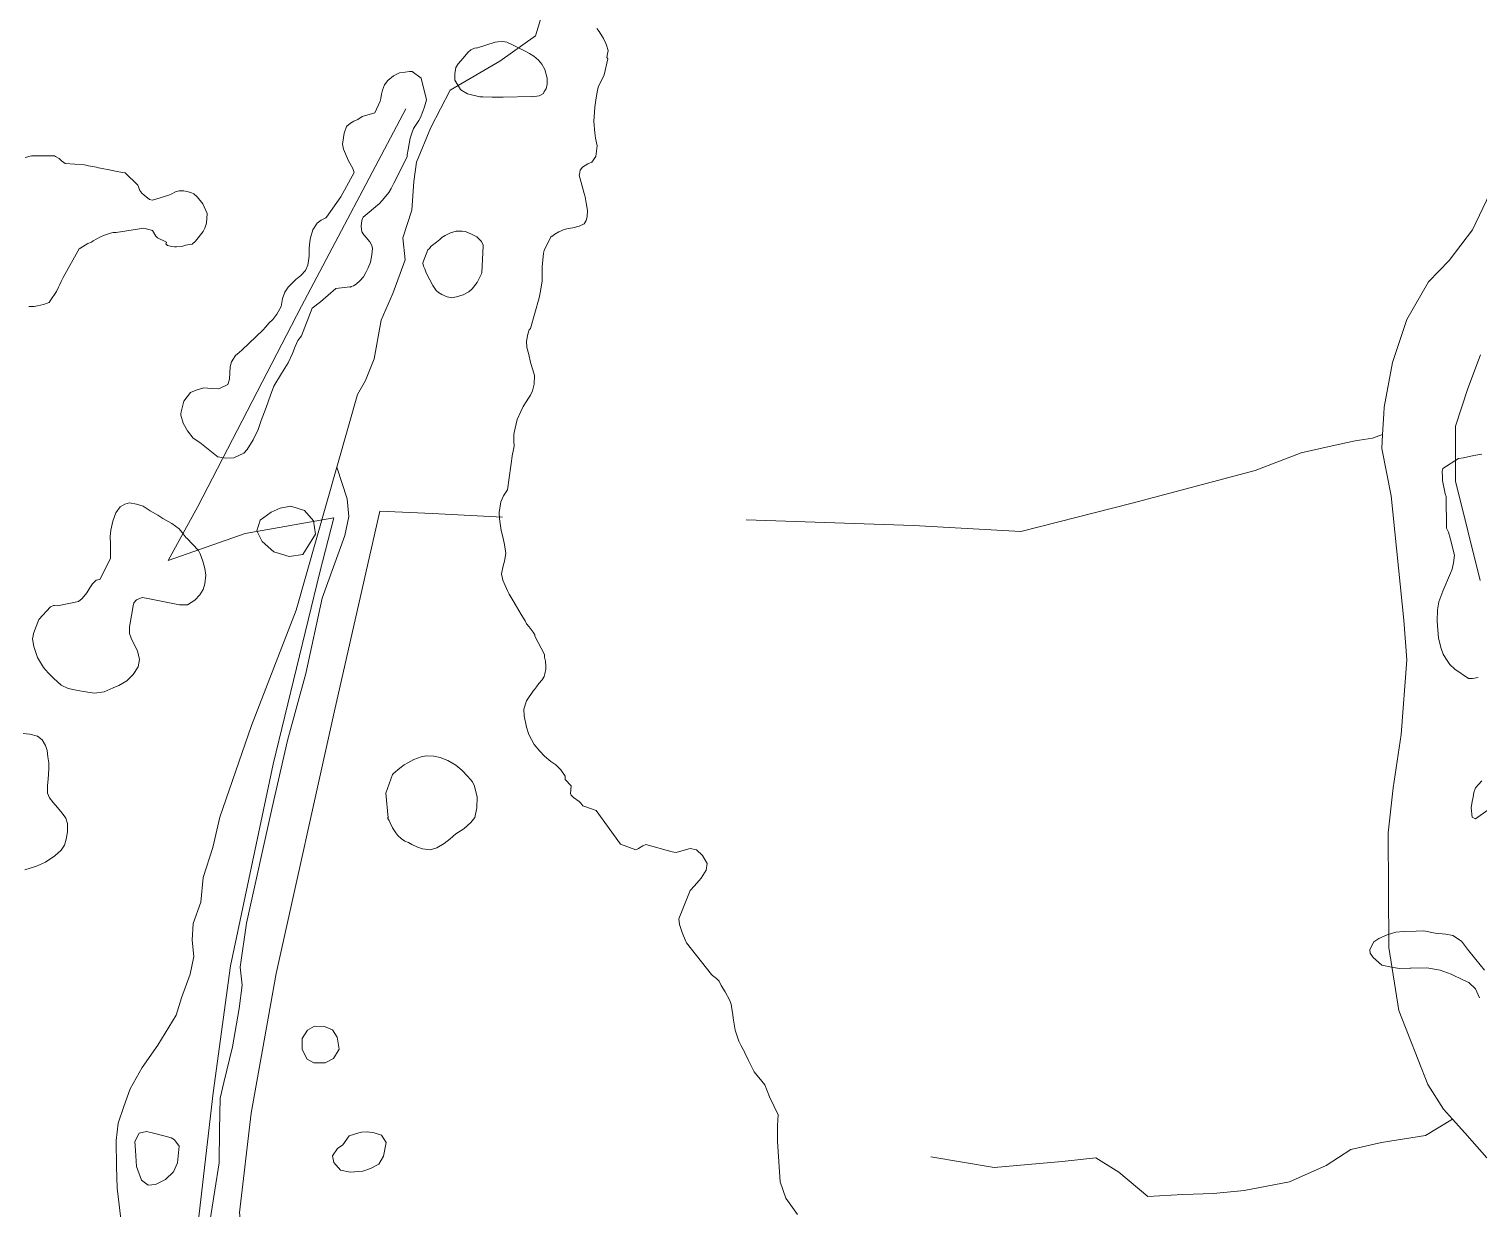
# Model space of a CAD drawing. Header units: metres. Extents: x 4652992 to 4879070, y 2074171 to 2309877.
# Drawn here: x 4653856.6 to 4653983.8, y 2308174.6 to 2308278.1 of the extents above; entities that cross this region are included whole.
import ezdxf

# ---------------------------------------------------------------- set-up
doc = ezdxf.new("R2010")
doc.units = ezdxf.units.M
doc.header["$MEASUREMENT"] = 0
doc.linetypes.add('DGN Style 3', pattern=[92.779933, 66.271381, -26.508552])
for name, color, linetype, lineweight in [('Level 1', 2, 'Continuous', 0), ('Level 2', 6, 'Continuous', 0), ('Level 20', 30, 'DGN Style 3', 0), ('Level 37', 3, 'Continuous', 0), ('Level 40', 1, 'Continuous', 0)]:
    doc.layers.add(name, color=color, linetype=linetype, lineweight=lineweight)

msp = doc.modelspace()

# ---------------------------------------------------------------- linework, layer by layer
at = {"layer": 'Level 1'}
for points in [[(4653919.543703, 2308234.997072, 1323), (4653934.245486, 2308234.496706, 1308), (4653943.644664, 2308233.954188, 1298), (4653953.430858, 2308236.434596, 1292), (4653964.227604, 2308239.312467, 1288), (4653968.261174, 2308240.859354, 1285), (4653970.989324, 2308241.467561, 1283), (4653973.003797, 2308241.918195, 1282), (4653974.512241, 2308242.152288, 1279.6791), (4653975.401127, 2308242.463805, 1279.772913)], [(4653935.762087, 2308179.07831, 1312), (4653941.310122, 2308178.147097, 1305), (4653947.282968, 2308178.677284, 1298), (4653950.246307, 2308178.994784, 1297.0958), (4653952.257145, 2308177.724782, 1296.3976), (4653954.79715, 2308175.608111, 1295), (4653957.866323, 2308175.766861, 1293.5686), (4653960.565078, 2308175.872695, 1293), (4653963.263833, 2308176.137279, 1292), (4653967.232591, 2308176.878114, 1291), (4653970.460515, 2308178.306866, 1290), (4653972.624087, 2308179.708498, 1289), (4653975.311041, 2308180.336843, 1288), (4653979.172732, 2308180.940423, 1286), (4653981.533611, 2308182.389262, 1285.036535)]]:
    msp.add_polyline3d(points, dxfattribs=at)
at = {"layer": 'Level 2'}
for points in [[(4653984.5397, 2308178.9959, 1285.3238), (4653982.6143, 2308181.1807, 1285.1238), (4653981.533611, 2308182.389262, 1285.036535), (4653980.7567, 2308183.2581, 1284.9738), (4653979.3811, 2308185.4395, 1284.8613), (4653976.8319, 2308191.9291, 1284.7238), (4653975.9619, 2308197.4531, 1284.4488), (4653975.8947, 2308207.5065, 1283.6488), (4653976.3275, 2308211.4779, 1283.1988), (4653977.0399, 2308216.1503, 1282.5988), (4653977.5337, 2308222.7089, 1281.5863), (4653977.2701, 2308226.1663, 1281.2238), (4653976.1475, 2308237.1037, 1280.0988), (4653975.3327, 2308241.2379, 1279.8363), (4653975.401127, 2308242.463805, 1279.772909), (4653975.5025, 2308244.2799, 1279.679), (4653975.5351, 2308244.8641, 1279.6488), (4653976.2651, 2308248.7981, 1279.4113), (4653977.5415, 2308252.5765, 1278.8613), (4653979.4441, 2308255.8749, 1278.5613), (4653981.2429, 2308257.7587, 1278.2988), (4653983.2831, 2308260.4443, 1278.1113), (4653985.4179, 2308264.9139, 1277.8113)], [(4653984.0041, 2308249.4801, 1279.4574), (4653982.8993, 2308246.5231, 1279.7303), (4653981.7991, 2308243.2011, 1279.9029), (4653981.8097, 2308238.3895, 1280.1336), (4653983.9797, 2308229.6649, 1281.2461)]]:
    msp.add_polyline3d(points, dxfattribs=at)
at = {"layer": 'Level 20', "linetype": 'Continuous'}
for points in [[(4653872.452415, 2308173.17039, 1355.3697), (4653872.900784, 2308176.157705, 1355.3697), (4653873.282907, 2308178.54939, 1355.3697), (4653873.328741, 2308181.435377, 1355.0897), (4653873.372291, 2308184.224355, 1354.6697), (4653873.714938, 2308185.598259, 1354.4597), (4653874.461892, 2308188.727788, 1354.1097), (4653875.060907, 2308192.098544, 1353.2697), (4653875.32432, 2308194.138283, 1352.9897), (4653875.149785, 2308195.726518, 1352.137092), (4653875.685329, 2308199.585727, 1351.337091), (4653877.945978, 2308209.740388, 1348.737092), (4653879.285646, 2308215.613236, 1347.337091), (4653880.890521, 2308221.497457, 1345.937092), (4653882.33382, 2308228.12244, 1344.337091), (4653884.310578, 2308233.625001, 1343.137092), (4653884.666754, 2308235.279636, 1342.737092), (4653884.517191, 2308236.828371, 1342.337091), (4653883.620455, 2308239.60983, 1341.737092), (4653884.632104, 2308243.202838, 1341.137092), (4653885.429901, 2308245.979959, 1340.537091), (4653886.124757, 2308247.218389, 1340.537091), (4653886.898273, 2308249.118212, 1340.337091), (4653887.512104, 2308252.52075, 1339.537091), (4653888.520411, 2308254.845524, 1339.337091), (4653889.603633, 2308257.812319, 1338.737092), (4653889.415062, 2308259.74825, 1337.937092), (4653890.191724, 2308262.174305, 1337.937092), (4653890.375169, 2308264.666528, 1337.337091), (4653890.610803, 2308266.391211, 1336.737092), (4653891.857689, 2308269.409948, 1336.337091), (4653893.559679, 2308272.70226, 1335.937092), (4653897.936768, 2308275.249797, 1335.337091), (4653901.04839, 2308277.463797, 1334.737092), (4653901.721608, 2308279.662145, 1334.137092)], [(4653883.620455, 2308239.60983, 1341.7371), (4653880.053138, 2308227.053583, 1344.5866), (4653876.118944, 2308216.938792, 1346.5866), (4653873.348561, 2308208.894204, 1348.7866), (4653872.730376, 2308206.219627, 1349.1866), (4653871.878759, 2308203.58076, 1349.7866), (4653871.685269, 2308201.429086, 1350.7866), (4653871.007729, 2308199.549054, 1351.3866), (4653870.914478, 2308198.0848, 1352.149717), (4653871.073964, 2308196.64976, 1352.429717), (4653870.750068, 2308195.113259, 1352.779717), (4653869.993833, 2308193.035811, 1353.199717), (4653869.513851, 2308191.521957, 1353.199717), (4653867.908184, 2308188.886901, 1353.199717), (4653866.545976, 2308186.913319, 1353.549717), (4653865.488918, 2308185.034172, 1353.969717), (4653864.930772, 2308183.487342, 1354.319717), (4653864.41405, 2308182.034694, 1354.809717), (4653864.238491, 2308180.500323, 1355.089717), (4653864.268769, 2308178.244661, 1355.299717), (4653864.329721, 2308176.318311, 1355.439717), (4653864.741544, 2308172.905829, 1355.649717)]]:
    msp.add_polyline3d(points, dxfattribs=at)
at = {"layer": 'Level 37'}
for points in [[(4653872.389515, 2308152.648021, 1358.9994), (4653871.793244, 2308158.263576, 1358.6494), (4653871.195089, 2308171.025978, 1357.6694), (4653872.76957, 2308184.703218, 1355.5694), (4653874.301049, 2308195.845704, 1353.137092), (4653878.035989, 2308213.545269, 1348.537091), (4653882.119909, 2308230.383135, 1344.537091), (4653883.354801, 2308235.173719, 1343.337091), (4653875.568139, 2308233.793298, 1341.937092), (4653868.827048, 2308231.420019, 1338.937092), (4653871.417309, 2308236.165759, 1338.937092), (4653880.512022, 2308253.750315, 1338.137092), (4653889.683669, 2308271.054004, 1336.537091)], [(4653881.415708, 2308117.871491, 1360.4097), (4653879.840379, 2308130.314016, 1359.5697), (4653878.506274, 2308142.979809, 1358.8697), (4653877.236825, 2308154.190959, 1358.6597), (4653876.148765, 2308164.289186, 1357.8197), (4653875.072713, 2308174.199015, 1355.9297), (4653876.087353, 2308182.920125, 1355.6497), (4653878.297916, 2308195.156488, 1352.937092), (4653883.402914, 2308218.226462, 1347.737092), (4653887.405376, 2308235.742601, 1343.537091), (4653892.006002, 2308235.534537, 1342.737092), (4653898.17036, 2308235.206411, 1340.137092)]]:
    msp.add_polyline3d(points, dxfattribs=at)
at = {"layer": 'Level 40', "color": 3, "flags": 128}
for points, elevation in [([(4653880.648612, 2308231.929521), (4653879.428673, 2308231.758947), (4653878.102554, 2308232.175552), (4653877.079908, 2308233.085899), (4653876.60674, 2308234.026649), (4653876.897419, 2308234.962034), (4653877.845739, 2308235.669534), (4653878.653948, 2308236.019677), (4653879.59047, 2308236.190776), (4653880.776386, 2308235.819106), (4653881.582396, 2308234.904005), (4653881.73315, 2308233.720599), (4653880.648612, 2308231.929521)], 1346.537091), ([(4653895.737907, 2308208.849742), (4653895.387214, 2308208.423156), (4653894.766365, 2308207.861695), (4653894.064762, 2308207.425786), (4653893.561678, 2308206.994879), (4653893.049029, 2308206.571216), (4653892.402932, 2308206.184584), (4653891.824207, 2308206.035657), (4653891.138111, 2308206.11207), (4653890.641573, 2308206.292731), (4653890.196181, 2308206.504402), (4653889.916469, 2308206.663024), (4653889.578737, 2308206.793468), (4653889.28839, 2308206.987973), (4653888.971879, 2308207.269226), (4653888.790945, 2308207.525471), (4653888.520107, 2308207.9497), (4653888.309455, 2308208.380282), (4653888.213729, 2308208.594849), (4653888.10596, 2308208.776792), (4653888.076149, 2308208.845181), (4653888.138237, 2308208.832919), (4653887.915341, 2308210.994991), (4653888.493848, 2308212.637895), (4653888.554695, 2308212.678827), (4653888.591128, 2308212.711094), (4653889.140066, 2308213.179906), (4653889.525422, 2308213.482264), (4653889.837173, 2308213.664154), (4653890.367811, 2308213.963146), (4653891.030748, 2308214.182873), (4653891.457709, 2308214.280598), (4653892.136201, 2308214.243701), (4653892.696589, 2308214.133052), (4653893.368879, 2308213.859136), (4653894.071583, 2308213.450074), (4653894.586317, 2308213.026982), (4653895.127902, 2308212.469521), (4653895.520841, 2308211.998002), (4653895.707251, 2308211.599824), (4653895.946707, 2308210.654475), (4653895.914949, 2308209.696091), (4653895.737907, 2308208.849742)], 1350.337092), ([(4653865.944665, 2308179.622079), (4653865.887639, 2308180.425934), (4653866.27251, 2308181.162259), (4653866.92814, 2308181.291349), (4653867.399909, 2308181.174867), (4653868.422031, 2308180.922499), (4653869.090309, 2308180.757497), (4653869.376545, 2308180.562133), (4653869.784015, 2308180.004338), (4653869.641699, 2308178.543214), (4653869.286797, 2308177.757996), (4653868.587509, 2308177.099319), (4653867.689975, 2308176.655791), (4653867.053207, 2308176.605103), (4653866.490071, 2308177.035032), (4653866.027155, 2308178.230006), (4653865.944665, 2308179.622079)], 1358.16368)]:
    msp.add_lwpolyline(points, dxfattribs=dict(at, elevation=elevation))
at = {"layer": 'Level 40', "color": 3}
for points in [[(4653924.040743, 2308174.02626, 1332.3435), (4653923.016691, 2308175.452754, 1332.3435), (4653922.537229, 2308176.893158, 1332.3435), (4653922.309349, 2308180.436806, 1332.7435), (4653922.283372, 2308181.836628, 1332.7435), (4653922.346403, 2308182.777632, 1332.1251), (4653921.607019, 2308184.355858, 1332.1251), (4653921.198715, 2308185.389788, 1331.9151), (4653920.237276, 2308186.525357, 1331.9151), (4653919.757289, 2308187.524057, 1331.6229), (4653919.423633, 2308188.218286, 1331.3784), (4653919.420323, 2308188.222421, 1331.3371), (4653919.287812, 2308188.500887, 1331.3371), (4653919.093012, 2308188.815541, 1331.3371), (4653918.901732, 2308189.238071, 1331.3371), (4653918.59537, 2308190.192311, 1331.3371), (4653918.433452, 2308191.069809, 1331.3371), (4653918.340934, 2308191.737232, 1331.3371), (4653918.294429, 2308192.064561, 1331.3371), (4653918.222239, 2308192.474804, 1331.3371), (4653918.081648, 2308192.851351, 1331.3371), (4653917.691687, 2308193.566534, 1331.3371), (4653917.361991, 2308194.107215, 1331.3371), (4653917.169064, 2308194.49614, 1331.3371), (4653916.942235, 2308194.725412, 1331.3371), (4653916.589806, 2308194.997167, 1331.3371), (4653916.508573, 2308195.068442, 1331.3371), (4653914.323976, 2308197.858746, 1334.1371), (4653914.24608, 2308197.964424, 1334.1371), (4653913.93336, 2308198.781376, 1334.1371), (4653913.690101, 2308199.480858, 1334.1371), (4653913.648325, 2308199.95938, 1334.1371), (4653914.630518, 2308202.461555, 1334.1371), (4653915.008805, 2308202.870041, 1334.1371), (4653915.403475, 2308203.315076, 1334.1371), (4653915.586217, 2308203.531928, 1334.1371), (4653916.034647, 2308204.234761, 1334.1371), (4653916.125254, 2308204.819068, 1334.1371), (4653915.725472, 2308205.532844, 1334.1371), (4653915.176398, 2308206.013589, 1334.1371), (4653914.634728, 2308206.147076, 1334.1371), (4653913.905305, 2308205.946421, 1334.1371), (4653913.411504, 2308205.796876, 1334.1371), (4653913.063965, 2308205.852569, 1334.1371), (4653910.734578, 2308206.495913, 1337.7371), (4653910.489421, 2308206.383917, 1337.7371), (4653910.111173, 2308206.1496, 1337.7371), (4653909.874116, 2308206.008699, 1337.7371), (4653908.51406, 2308206.512221, 1340.1371), (4653906.371488, 2308209.480447, 1344.9371), (4653905.306913, 2308209.85337, 1344.9371), (4653905.225032, 2308209.89611, 1344.9371), (4653905.034761, 2308210.124065, 1344.9371), (4653904.882394, 2308210.269132, 1344.9371), (4653904.40174, 2308210.61284, 1344.9371), (4653904.197949, 2308210.831682, 1344.9371), (4653904.115713, 2308210.96539, 1344.9371), (4653904.192266, 2308211.635651, 1344.9371), (4653903.663904, 2308212.183396, 1343.5371), (4653903.661092, 2308212.484127, 1343.5371), (4653903.286167, 2308213.054343, 1343.5371), (4653902.85343, 2308213.472132, 1343.5371), (4653902.416142, 2308213.762359, 1343.5371), (4653901.842267, 2308214.238845, 1343.5371), (4653901.442425, 2308214.68846, 1343.5371), (4653900.942009, 2308215.274531, 1343.5371), (4653900.457804, 2308216.14212, 1343.5371), (4653900.274996, 2308216.795416, 1343.5371), (4653900.074843, 2308217.782003, 1343.5371), (4653900.030562, 2308218.370907, 1343.5371), (4653900.277802, 2308219.100197, 1343.1371), (4653900.889905, 2308220.012177, 1343.1371), (4653900.962872, 2308220.107998, 1343.1371), (4653901.146261, 2308220.327697, 1343.1371), (4653901.336216, 2308220.630728, 1343.1371), (4653901.629422, 2308220.940287, 1343.1371), (4653901.8216, 2308221.231267, 1343.1371), (4653901.881227, 2308221.477041, 1343.1371), (4653901.957298, 2308221.867053, 1343.1371), (4653901.956078, 2308222.139072, 1343.1371), (4653901.933221, 2308222.578426, 1343.1371), (4653901.837682, 2308222.92341, 1343.1371), (4653901.835517, 2308222.997607, 1342.7371), (4653901.839325, 2308223.178179, 1342.5371), (4653901.006606, 2308224.767151, 1340.7371), (4653901.006104, 2308224.90342, 1340.7371), (4653900.846826, 2308225.140712, 1340.7371), (4653900.48963, 2308225.605103, 1340.7371), (4653900.268461, 2308225.86684, 1340.7371), (4653900.152147, 2308226.107885, 1340.7371), (4653899.811541, 2308226.684848, 1340.7371), (4653899.398798, 2308227.375125, 1340.7371), (4653899.087975, 2308227.884954, 1340.7371), (4653898.843228, 2308228.328948, 1340.7371), (4653898.758799, 2308228.457845, 1340.7371), (4653898.629161, 2308228.696602, 1340.7371), (4653898.384077, 2308229.213537, 1340.7371), (4653898.189876, 2308229.691499, 1340.7371), (4653898.084444, 2308230.261039, 1340.7371), (4653898.211959, 2308230.953421, 1340.7371), (4653898.324612, 2308231.370049, 1340.7371), (4653898.441012, 2308232.020025, 1340.7371), (4653898.342998, 2308232.82587, 1340.7371), (4653898.184901, 2308233.489113, 1340.7371), (4653898.039454, 2308234.03565, 1340.7371), (4653897.898792, 2308235.087943, 1340.7371), (4653897.858144, 2308235.633218, 1340.7371), (4653898.010245, 2308236.563683, 1340.7371), (4653898.247047, 2308237.091939, 1340.7371), (4653898.425386, 2308237.357773, 1340.7371), (4653898.585667, 2308237.612452, 1340.7371), (4653899.039193, 2308240.774028, 1340.7371), (4653899.059674, 2308240.879004, 1340.7371), (4653899.086876, 2308241.018426, 1340.7371), (4653899.172199, 2308241.455745, 1340.7371), (4653899.166041, 2308241.904752, 1340.7371), (4653899.146977, 2308242.442489, 1340.7371), (4653899.190394, 2308242.665016, 1340.7371), (4653899.454263, 2308243.796193, 1340.7371), (4653899.757738, 2308244.487627, 1340.7371), (4653899.982938, 2308244.920004, 1340.7371), (4653900.22316, 2308245.355349, 1340.7371), (4653900.429106, 2308245.655541, 1340.7371), (4653900.624558, 2308245.940123, 1340.7371), (4653900.782843, 2308246.295584, 1340.7371), (4653900.937355, 2308246.887365, 1340.7371), (4653900.954838, 2308247.660593, 1340.7371), (4653900.810524, 2308248.148439, 1340.7371), (4653900.625147, 2308248.789987, 1340.7371), (4653900.468842, 2308249.510444, 1340.7371), (4653900.2872, 2308250.121491, 1340.7371), (4653900.26865, 2308250.664012, 1340.7371), (4653900.380079, 2308251.271586, 1340.7371), (4653900.50937, 2308251.657143, 1340.7371), (4653900.610394, 2308251.767186, 1340.7371), (4653901.372647, 2308254.455466, 1339.3371), (4653901.489381, 2308255.053766, 1339.3371), (4653901.634752, 2308255.973225, 1339.3371), (4653901.63071, 2308256.649028, 1339.3371), (4653901.642183, 2308257.233161, 1339.3371), (4653901.686175, 2308257.776488, 1339.3371), (4653901.760854, 2308258.396279, 1339.3371), (4653901.803944, 2308258.62233, 1339.3371), (4653902.431521, 2308259.88135, 1338.5371), (4653902.503926, 2308259.867475, 1338.5371), (4653902.762468, 2308260.058285, 1338.5371), (4653903.11528, 2308260.254483, 1338.5371), (4653903.579531, 2308260.456009, 1338.5371), (4653903.93257, 2308260.54979, 1338.5371), (4653904.339235, 2308260.624046, 1338.5371), (4653904.903609, 2308260.746934, 1338.5371), (4653905.314837, 2308260.970514, 1338.5371), (4653905.506008, 2308261.263076, 1338.5371), (4653905.593813, 2308261.57769, 1338.5371), (4653905.633014, 2308262.142996, 1338.5371), (4653905.511503, 2308262.812877, 1338.5371), (4653905.409501, 2308263.346403, 1338.5371), (4653905.321151, 2308263.62848, 1338.5371), (4653904.893274, 2308265.225062, 1337.5371), (4653904.912161, 2308265.321869, 1337.5371), (4653904.980699, 2308265.673166, 1337.5371), (4653905.195078, 2308265.931579, 1337.5371), (4653905.653468, 2308266.228292, 1337.5371), (4653905.999818, 2308266.390073, 1337.5371), (4653906.341685, 2308266.873528, 1337.5371), (4653906.460756, 2308267.799406, 1337.5371), (4653906.333708, 2308268.49467, 1337.5371), (4653906.275208, 2308268.946736, 1337.5371), (4653906.179917, 2308269.960665, 1337.5371), (4653906.251658, 2308271.190283, 1337.5371), (4653906.341152, 2308271.805937, 1337.5371), (4653906.417705, 2308272.198324, 1337.5371), (4653906.482728, 2308272.531607, 1337.5371), (4653906.567099, 2308272.964062, 1337.5371), (4653907.071127, 2308274.036854, 1337.1371), (4653907.4103, 2308275.447835, 1337.1371), (4653907.312233, 2308275.552958, 1337.1371), (4653907.378302, 2308275.891608, 1337.1371), (4653907.434523, 2308276.179779, 1337.1371), (4653907.293275, 2308276.657019, 1337.1371), (4653907.229398, 2308276.785283, 1337.1371), (4653907.013349, 2308277.23853, 1337.1371), (4653906.657273, 2308277.834905, 1337.1371), (4653906.442475, 2308278.101329, 1337.1371)], [(4653898.973937, 2308276.713769, 1340.337091), (4653900.1418, 2308276.122628, 1340.337091), (4653900.528113, 2308275.922787, 1340.337091), (4653900.904998, 2308275.666736, 1340.337091), (4653901.309848, 2308275.341535, 1340.337091), (4653901.618908, 2308274.963992, 1340.337091), (4653901.876554, 2308274.521911, 1340.337091), (4653902.075389, 2308273.754084, 1340.337091), (4653902.067822, 2308273.210522, 1340.337091), (4653901.987926, 2308272.801077, 1340.337091), (4653901.813352, 2308272.588821, 1340.337091), (4653901.748692, 2308272.412165, 1340.337091), (4653901.382884, 2308272.211702, 1340.337091), (4653900.765157, 2308272.115371, 1340.337091), (4653900.712725, 2308272.1257, 1340.337091), (4653898.206629, 2308272.085355, 1341.337091), (4653898.042757, 2308272.081357, 1341.337091), (4653897.306443, 2308272.068241, 1341.337091), (4653897.261965, 2308272.068103, 1341.337091), (4653896.419443, 2308272.112257, 1341.337091), (4653896.171953, 2308272.123281, 1341.337091), (4653895.09211, 2308272.387682, 1341.337091), (4653894.597903, 2308272.660949, 1341.337091), (4653894.484596, 2308272.753513, 1341.337091), (4653893.969921, 2308273.587551, 1341.337091), (4653893.965311, 2308274.121021, 1341.337091), (4653894.076715, 2308274.691744, 1341.337091), (4653894.28175, 2308274.993011, 1341.337091), (4653894.70014, 2308275.510796, 1341.337091), (4653895.117572, 2308276.015591, 1341.337091), (4653895.39233, 2308276.233341, 1341.337091), (4653895.715132, 2308276.381002, 1341.337091), (4653895.879234, 2308276.405428, 1341.337091), (4653895.872265, 2308276.369728, 1341.337091), (4653897.506495, 2308276.899456, 1340.337091), (4653897.762583, 2308276.927785, 1340.337091), (4653898.196934, 2308276.981461, 1340.337091), (4653898.543603, 2308276.913179, 1340.337091), (4653898.973937, 2308276.713769, 1340.337091)], [(4653884.886685, 2308255.462467, 1343.737092), (4653884.813782, 2308255.418563, 1343.737092), (4653884.761587, 2308255.428853, 1343.737092), (4653883.541864, 2308255.289392, 1343.737092), (4653882.190818, 2308254.118974, 1341.337091), (4653881.453475, 2308253.573725, 1340.737092), (4653880.516845, 2308251.123783, 1340.137092), (4653880.186192, 2308250.72376, 1340.137092), (4653879.968495, 2308250.203166, 1340.137092), (4653879.741396, 2308249.586507, 1340.137092), (4653879.362397, 2308248.772237, 1340.137092), (4653878.771311, 2308247.82281, 1340.137092), (4653878.104906, 2308246.727185, 1340.137092), (4653877.78633, 2308245.939634, 1340.137092), (4653877.428715, 2308244.84344, 1340.137092), (4653876.983689, 2308243.695506, 1340.137092), (4653876.704396, 2308242.920033, 1340.137092), (4653876.267972, 2308241.993194, 1340.137092), (4653875.743387, 2308241.152055, 1340.137092), (4653875.456962, 2308240.831609, 1340.137092), (4653874.582079, 2308240.42235, 1340.137092), (4653873.854545, 2308240.384059, 1340.137092), (4653873.530253, 2308240.44803, 1340.137092), (4653873.215593, 2308240.510102, 1340.137092), (4653873.21049, 2308240.483975, 1340.137092), (4653871.59445, 2308241.765562, 1338.737092), (4653871.018341, 2308242.165621, 1338.737092), (4653870.515295, 2308242.789307, 1338.737092), (4653870.141726, 2308243.483002, 1338.737092), (4653869.921055, 2308244.157905, 1338.737092), (4653869.9309, 2308244.296562, 1338.737092), (4653869.961734, 2308244.454405, 1338.737092), (4653870.203745, 2308245.40153, 1338.737092), (4653870.784007, 2308246.150015, 1338.737092), (4653871.2689, 2308246.380881, 1338.737092), (4653871.953082, 2308246.570605, 1338.737092), (4653872.588943, 2308246.513474, 1338.737092), (4653873.272896, 2308246.480337, 1338.737092), (4653874.042367, 2308246.866524, 1338.737092), (4653874.206797, 2308247.33273, 1338.737092), (4653874.251721, 2308248.400743, 1338.737092), (4653874.360303, 2308248.861425, 1338.737092), (4653874.736691, 2308249.411342, 1338.737092), (4653875.055686, 2308249.671089, 1338.737092), (4653875.308781, 2308249.901973, 1338.737092), (4653877.11833, 2308251.646437, 1339.737092), (4653877.382242, 2308251.936129, 1339.737092), (4653877.657168, 2308252.251511, 1339.737092), (4653877.990608, 2308252.57288, 1339.737092), (4653878.362953, 2308253.02829, 1339.737092), (4653878.723078, 2308253.712332, 1339.737092), (4653878.862031, 2308254.414206, 1339.737092), (4653879.058521, 2308254.976603, 1339.737092), (4653879.34577, 2308255.395081, 1339.737092), (4653879.686735, 2308255.768005, 1339.737092), (4653880.009211, 2308256.078637, 1339.737092), (4653880.472716, 2308256.443116, 1339.737092), (4653880.868753, 2308256.88321, 1339.737092), (4653881.063268, 2308257.325402, 1339.737092), (4653881.141564, 2308257.731817, 1339.737092), (4653881.201975, 2308258.139154, 1339.737092), (4653881.184841, 2308258.786539, 1339.737092), (4653881.255217, 2308259.424257, 1339.737092), (4653881.317126, 2308259.741089, 1339.737092), (4653881.51159, 2308260.42922, 1339.737092), (4653881.885431, 2308261.018221, 1339.737092), (4653882.231452, 2308261.284564, 1339.737092), (4653882.640747, 2308261.497075, 1339.737092), (4653882.703472, 2308261.539267, 1339.737092), (4653883.98177, 2308263.34208, 1339.737092), (4653885.135241, 2308265.460935, 1337.937092), (4653885.015413, 2308265.817638, 1337.937092), (4653884.65542, 2308266.497585, 1337.937092), (4653884.205817, 2308267.527691, 1337.937092), (4653884.112727, 2308267.966467, 1337.937092), (4653884.266261, 2308268.934957, 1337.937092), (4653884.48105, 2308269.496521, 1337.937092), (4653884.810404, 2308269.786051, 1337.937092), (4653885.105828, 2308269.969392, 1337.937092), (4653885.45552, 2308270.122906, 1337.937092), (4653885.853897, 2308270.374225, 1337.937092), (4653886.955892, 2308270.70386, 1337.937092), (4653887.429684, 2308271.732423, 1338.737092), (4653887.475588, 2308271.967528, 1338.737092), (4653887.549487, 2308272.345977, 1338.737092), (4653887.617606, 2308272.692903, 1338.737092), (4653887.81683, 2308273.156422, 1338.737092), (4653888.109114, 2308273.535768, 1338.737092), (4653888.591681, 2308273.9464, 1338.737092), (4653889.113949, 2308274.211664, 1338.737092), (4653889.605847, 2308274.288629, 1338.737092), (4653889.995711, 2308274.34126, 1338.737092), (4653890.226242, 2308274.32024, 1338.737092), (4653891.03545, 2308273.760101, 1338.737092), (4653891.486636, 2308271.851756, 1339.537091), (4653891.316124, 2308271.242824, 1339.537091), (4653891.181211, 2308270.830911, 1339.537091), (4653890.961491, 2308270.29392, 1339.537091), (4653890.80717, 2308270.03161, 1339.537091), (4653890.36128, 2308269.332685, 1339.537091), (4653890.166891, 2308268.846109, 1339.537091), (4653890.070649, 2308268.492262, 1339.537091), (4653889.874095, 2308267.485445, 1339.537091), (4653889.783843, 2308267.023146, 1339.537091), (4653889.790498, 2308266.869752, 1339.537091), (4653888.785345, 2308264.859849, 1340.737092), (4653888.634022, 2308264.546487, 1340.737092), (4653888.392986, 2308264.061372, 1340.737092), (4653888.169965, 2308263.727704, 1340.737092), (4653887.768385, 2308263.223255, 1340.737092), (4653887.394127, 2308262.778729, 1340.737092), (4653887.373076, 2308262.75749, 1340.737092), (4653885.942584, 2308261.552903, 1341.937092), (4653885.863017, 2308261.423648, 1341.937092), (4653885.828469, 2308261.245652, 1341.937092), (4653885.745001, 2308260.773389, 1341.937092), (4653885.781143, 2308260.492405, 1341.937092), (4653885.824661, 2308260.25267, 1341.937092), (4653885.892651, 2308260.184067, 1341.937092), (4653885.882423, 2308260.131683, 1341.937092), (4653886.512344, 2308259.398781, 1343.737092), (4653886.685036, 2308259.060653, 1343.737092), (4653886.741049, 2308258.787258, 1343.737092), (4653886.705031, 2308258.257445, 1343.737092), (4653886.588285, 2308257.590403, 1343.737092), (4653886.382388, 2308257.110445, 1343.737092), (4653886.169417, 2308256.688104, 1343.737092), (4653885.946697, 2308256.31656, 1343.737092), (4653885.662237, 2308255.985378, 1343.737092), (4653885.330825, 2308255.660188, 1343.737092), (4653885.074835, 2308255.524622, 1343.737092), (4653884.886685, 2308255.462467, 1343.737092)], [(4653856.274277, 2308266.774686, 1323.79868), (4653856.824059, 2308266.930453, 1323.79868), (4653857.006602, 2308266.931546, 1323.79868), (4653858.830558, 2308266.920021, 1325.79868), (4653858.929424, 2308266.882824, 1325.79868), (4653859.23585, 2308266.708799, 1325.79868), (4653859.46529, 2308266.50242, 1325.79868), (4653859.653819, 2308266.336725, 1325.79868), (4653859.77268, 2308266.262092, 1325.79868), (4653861.482585, 2308266.129787, 1328.198679), (4653861.816874, 2308266.063907, 1328.198679), (4653862.522134, 2308265.924916, 1328.198679), (4653862.699835, 2308265.889896, 1328.198679), (4653862.881298, 2308265.854133, 1328.198679), (4653863.789036, 2308265.675239, 1328.198679), (4653864.198826, 2308265.594479, 1328.198679), (4653864.820012, 2308265.472058, 1328.198679), (4653865.047262, 2308265.427272, 1328.198679), (4653866.148418, 2308264.355188, 1330.59868), (4653866.220199, 2308264.199191, 1330.59868), (4653866.329979, 2308263.895198, 1330.59868), (4653866.50274, 2308263.662235, 1330.59868), (4653866.700654, 2308263.483312, 1330.59868), (4653867.189889, 2308263.104527, 1330.59868)], [(4653867.189889, 2308263.104527, 1330.59868), (4653867.444029, 2308263.054437, 1330.59868), (4653868.868802, 2308263.480298, 1331.79868), (4653869.152167, 2308263.602203, 1331.79868), (4653869.46134, 2308263.766571, 1331.79868), (4653869.776125, 2308263.849416, 1331.79868), (4653870.179398, 2308263.850588, 1331.79868), (4653870.457196, 2308263.795838, 1331.79868), (4653870.800693, 2308263.721764, 1331.79868), (4653871.063153, 2308263.58627, 1331.79868), (4653871.348503, 2308263.338248, 1331.79868), (4653871.849488, 2308262.73204, 1331.79868), (4653872.24322, 2308261.865029, 1331.79868), (4653872.192556, 2308261.029207, 1331.79868), (4653872.048344, 2308260.579284, 1331.79868), (4653871.881374, 2308260.301112, 1331.79868), (4653871.227248, 2308259.441129, 1331.79868), (4653870.932469, 2308259.191213, 1331.79868), (4653870.347841, 2308259.080915, 1331.79868), (4653870.107541, 2308259.014775, 1331.79868), (4653869.545474, 2308258.937383, 1331.79868), (4653869.362332, 2308258.936827, 1331.79868), (4653869.138226, 2308258.981229, 1331.79868), (4653868.759997, 2308259.071509, 1331.79868), (4653868.624424, 2308259.195064, 1331.79868), (4653868.656251, 2308259.357956, 1331.79868), (4653867.871521, 2308259.728509, 1330.59868), (4653867.737428, 2308259.867892, 1330.59868), (4653867.434727, 2308260.379335, 1330.59868), (4653867.434716, 2308260.379365, 1330.59868), (4653866.68506, 2308260.583608, 1330.59868), (4653864.266516, 2308260.218132, 1328.79868), (4653863.975691, 2308260.191762, 1328.79868), (4653863.760879, 2308260.1486, 1328.79868), (4653863.152658, 2308259.928852, 1328.79868), (4653862.866402, 2308259.835787, 1328.79868), (4653862.241871, 2308259.458245, 1328.79868), (4653862.078203, 2308259.348156, 1328.79868), (4653861.774094, 2308259.238283, 1328.79868), (4653861.068833, 2308258.811238, 1328.79868), (4653861.030706, 2308258.818754, 1328.79868), (4653859.601426, 2308256.267257, 1327.198679), (4653859.418454, 2308255.907909, 1327.198679), (4653859.310438, 2308255.645434, 1327.198679), (4653859.198041, 2308255.407982, 1327.198679), (4653859.008384, 2308255.016045, 1327.198679), (4653858.473702, 2308254.192675, 1327.198679), (4653858.379574, 2308254.070524, 1327.198679), (4653858.19459, 2308253.993539, 1327.198679), (4653857.872439, 2308253.886025, 1327.198679), (4653857.356252, 2308253.76173, 1327.198679), (4653857.041656, 2308253.703619, 1327.198679), (4653856.577767, 2308253.708096, 1327.198679)], [(4653894.119808, 2308254.554215, 1341.337091), (4653893.721736, 2308254.469341, 1341.337091), (4653893.29961, 2308254.558179, 1341.337091), (4653892.822013, 2308254.758928, 1341.337091), (4653892.541408, 2308254.92998, 1341.337091), (4653892.329613, 2308255.123026, 1341.337091), (4653892.056204, 2308255.553029, 1341.337091), (4653891.774594, 2308256.036389, 1341.337091), (4653891.46424, 2308256.670688, 1341.337091), (4653891.342815, 2308257.001446, 1341.337091), (4653891.215637, 2308257.245077, 1341.337091), (4653891.160472, 2308257.502275, 1341.337091), (4653891.166304, 2308257.532154, 1341.337091), (4653891.607413, 2308258.696497, 1340.737092), (4653891.763474, 2308258.801687, 1340.737092), (4653891.876723, 2308258.960971, 1340.737092), (4653892.05182, 2308259.132172, 1340.737092), (4653892.139314, 2308259.191025, 1340.737092), (4653892.379312, 2308259.353188, 1340.737092), (4653892.65073, 2308259.580614, 1340.737092), (4653892.848911, 2308259.759502, 1340.737092), (4653893.123201, 2308259.939181, 1340.737092), (4653893.606968, 2308260.164859, 1340.737092), (4653894.083971, 2308260.320887, 1340.737092), (4653894.625366, 2308260.335656, 1340.737092), (4653894.909624, 2308260.279631, 1340.737092), (4653895.486359, 2308260.040376, 1340.737092), (4653895.900365, 2308259.814222, 1340.737092), (4653896.145009, 2308259.591868, 1340.737092), (4653896.316795, 2308259.402918, 1340.737092), (4653896.465628, 2308259.105067, 1340.737092), (4653896.454748, 2308258.994306, 1340.737092), (4653896.334012, 2308256.704175, 1341.337091), (4653896.308412, 2308256.572997, 1341.337091), (4653895.945457, 2308255.827812, 1341.337091), (4653895.483466, 2308255.252401, 1341.337091), (4653895.212788, 2308254.992998, 1341.337091), (4653894.71247, 2308254.729794, 1341.337091), (4653894.119808, 2308254.554215, 1341.337091)], [(4653984.12389, 2308240.750622, 1291.1227), (4653983.423791, 2308240.637938, 1291.1227), (4653982.512867, 2308240.438361, 1291.1227), (4653982.063386, 2308240.380733, 1291.1227), (4653980.684365, 2308239.476872, 1293.9227), (4653980.634204, 2308239.218995, 1293.9227), (4653980.650009, 2308238.718456, 1293.9227), (4653980.671248, 2308238.492358, 1293.9227), (4653980.66299, 2308238.449907, 1293.9227), (4653980.893198, 2308237.279684, 1293.9227), (4653980.976723, 2308237.047162, 1293.9227), (4653981.021843, 2308234.263124, 1292.9227), (4653981.195504, 2308233.891165, 1292.9227), (4653981.341581, 2308233.38675, 1292.9227), (4653981.717684, 2308231.899474, 1292.9227), (4653981.639036, 2308231.215808, 1292.9227), (4653981.510253, 2308230.65078, 1292.9227), (4653981.375065, 2308230.31779, 1292.9227), (4653980.70085, 2308228.72627, 1292.9227), (4653980.346679, 2308227.779859, 1292.9227), (4653980.234359, 2308227.08126, 1292.9227), (4653980.193879, 2308226.081547, 1292.9227), (4653980.319401, 2308224.605261, 1292.9227), (4653980.532697, 2308223.6907, 1292.9227), (4653980.729229, 2308223.204714, 1292.9227), (4653980.964793, 2308222.808521, 1292.9227), (4653981.298869, 2308222.294484, 1292.9227), (4653981.741319, 2308221.873907, 1292.9227), (4653982.936625, 2308221.071808, 1292.9227), (4653983.296669, 2308221.046429, 1292.9227), (4653983.79194, 2308221.14378, 1292.9227)], [(4653871.603748, 2308228.39354, 1343.937092), (4653871.14522, 2308227.949817, 1343.937092), (4653870.515742, 2308227.534493, 1343.937092), (4653869.80539, 2308227.530422, 1343.937092), (4653868.639149, 2308227.760605, 1343.937092), (4653867.33455, 2308228.018096, 1343.937092), (4653866.889721, 2308228.105875, 1343.937092), (4653866.523714, 2308228.167476, 1343.937092), (4653866.038008, 2308227.957977, 1343.937092), (4653865.807618, 2308227.692187, 1343.937092), (4653865.757866, 2308227.43751, 1343.937092), (4653865.695486, 2308227.118196, 1343.937092), (4653865.690753, 2308227.093968, 1343.937092), (4653865.412925, 2308225.603365, 1344.537091), (4653865.416143, 2308225.011549, 1344.537091), (4653865.555209, 2308224.593903, 1344.537091), (4653865.790469, 2308224.112667, 1344.537091), (4653866.138291, 2308223.490981, 1344.537091), (4653866.311075, 2308222.726224, 1344.537091), (4653866.189952, 2308222.078951, 1344.537091), (4653865.736452, 2308221.396994, 1344.537091), (4653865.198495, 2308220.850647, 1344.537091), (4653864.49516, 2308220.460634, 1344.537091), (4653863.978402, 2308220.235387, 1344.537091), (4653863.198926, 2308219.882819, 1344.537091), (4653862.359569, 2308219.763731, 1344.537091), (4653861.395047, 2308219.913485, 1344.537091), (4653860.748757, 2308220.041258, 1344.537091), (4653860.024606, 2308220.190376, 1344.537091), (4653859.428003, 2308220.476464, 1344.537091), (4653858.757468, 2308221.081969, 1344.537091), (4653858.291401, 2308221.565162, 1344.537091), (4653857.875573, 2308222.035557, 1344.537091), (4653857.344191, 2308222.909421, 1344.537091), (4653857.031338, 2308223.870713, 1344.537091), (4653856.905543, 2308224.533742, 1344.537091), (4653856.958292, 2308224.803666, 1344.537091), (4653856.998711, 2308225.010493, 1344.537091), (4653856.999119, 2308225.012581, 1344.537091), (4653857.452622, 2308226.22489, 1344.537091), (4653858.488474, 2308227.35692, 1344.337091), (4653858.762357, 2308227.465626, 1344.337091), (4653858.84935, 2308227.457331, 1344.337091), (4653859.102964, 2308227.45265, 1344.337091), (4653860.94006, 2308227.821659, 1343.537091), (4653861.254111, 2308228.076648, 1343.537091), (4653861.66419, 2308228.573326, 1343.537091), (4653861.950562, 2308229.025399, 1343.537091), (4653862.175653, 2308229.379905, 1343.537091), (4653862.499905, 2308229.687856, 1343.537091), (4653862.775791, 2308229.760422, 1343.537091), (4653862.84123, 2308229.781849, 1343.537091), (4653863.765389, 2308231.626439, 1341.337091), (4653863.763051, 2308232.125849, 1341.337091), (4653863.743128, 2308232.864675, 1341.337091), (4653863.73928, 2308233.523779, 1341.337091), (4653863.781592, 2308234.069548, 1341.337091), (4653863.950817, 2308234.854811, 1341.337091), (4653864.232645, 2308235.604729, 1341.337091), (4653864.610908, 2308236.125804, 1341.337091), (4653865.010248, 2308236.375368, 1341.337091), (4653865.422119, 2308236.478861, 1341.337091), (4653866.047539, 2308236.357387, 1341.337091), (4653866.617431, 2308236.171815, 1341.337091), (4653867.23411, 2308235.770854, 1341.337091), (4653867.898995, 2308235.387172, 1341.337091), (4653868.33402, 2308235.106184, 1341.337091), (4653869.135582, 2308234.650698, 1341.337091), (4653869.781301, 2308234.188108, 1341.337091), (4653870.139332, 2308233.769585, 1341.337091), (4653870.382581, 2308233.403718, 1341.337091), (4653870.444401, 2308233.382588, 1341.337091), (4653871.477467, 2308232.303153, 1343.937092), (4653871.635206, 2308231.999796, 1343.937092), (4653871.852005, 2308231.35756, 1343.937092), (4653872.026009, 2308230.719925, 1343.937092), (4653872.113251, 2308230.136994, 1343.937092), (4653872.040997, 2308229.37268, 1343.937092), (4653871.883452, 2308228.876319, 1343.937092), (4653871.603748, 2308228.39354, 1343.937092)], [(4653856.095357, 2308216.222631, 1346.537091), (4653856.672751, 2308216.18224, 1346.537091), (4653857.346994, 2308216.000503, 1346.537091), (4653857.766974, 2308215.677289, 1346.537091)], [(4653857.766974, 2308215.677289, 1346.537091), (4653858.049035, 2308215.183089, 1346.537091), (4653858.198339, 2308214.736645, 1346.537091), (4653858.268084, 2308214.198637, 1346.537091), (4653858.330622, 2308213.661976, 1346.537091), (4653858.337881, 2308213.129977, 1346.537091), (4653858.291688, 2308212.230451, 1346.537091), (4653858.225334, 2308211.654976, 1346.537091), (4653858.229058, 2308211.009101, 1346.537091), (4653858.411207, 2308210.592628, 1346.537091), (4653858.724167, 2308210.168993, 1346.537091), (4653859.102216, 2308209.746249, 1346.537091), (4653859.503512, 2308209.25229, 1346.537091), (4653859.826436, 2308208.811807, 1346.537091), (4653859.979366, 2308208.345176, 1346.537091), (4653859.977358, 2308207.594634, 1346.537091), (4653859.85266, 2308206.95643, 1346.537091), (4653859.712071, 2308206.438832, 1346.537091), (4653859.42759, 2308205.998433, 1346.537091), (4653858.878645, 2308205.488804, 1346.537091), (4653858.039066, 2308204.928546, 1346.537091), (4653857.247527, 2308204.60251, 1346.537091), (4653856.234843, 2308204.281827, 1346.537091)], [(4653984.126853, 2308212.084224, 1294.5227), (4653983.566218, 2308211.461625, 1294.5227), (4653983.422394, 2308211.047407, 1294.5227), (4653983.34289, 2308210.638533, 1294.5227), (4653983.272494, 2308210.275422, 1294.5227), (4653983.175818, 2308209.717461, 1294.5227), (4653983.272159, 2308208.899344, 1294.5227), (4653983.57178, 2308208.750989, 1294.5227), (4653985.567475, 2308210.169564, 1296.1227)], [(4653984.341719, 2308195.451767, 1295.5227), (4653983.59866, 2308196.384515, 1295.5227), (4653982.869779, 2308197.304047, 1295.5227), (4653982.317469, 2308198.020969, 1295.5227), (4653981.568089, 2308198.495128, 1295.5227), (4653980.949766, 2308198.617139, 1295.5227), (4653980.014691, 2308198.712513, 1295.5227), (4653979.018366, 2308198.909114, 1295.5227), (4653978.34858, 2308198.878519, 1295.5227), (4653977.238707, 2308198.863062, 1295.5227), (4653976.577421, 2308198.782777, 1295.5227), (4653975.794186, 2308198.561234, 1295.5227), (4653975.072264, 2308198.228866, 1295.5227), (4653974.637601, 2308197.935733, 1295.5227), (4653974.279151, 2308197.284521, 1295.5227), (4653974.321729, 2308196.968401, 1295.5227), (4653974.586683, 2308196.574273, 1295.5227), (4653975.343691, 2308195.890328, 1295.5227), (4653976.172209, 2308195.727247, 1295.5227)], [(4653976.172209, 2308195.727247, 1295.5227), (4653976.885171, 2308195.595429, 1295.5227), (4653977.817057, 2308195.639599, 1295.5227), (4653977.892278, 2308195.636399, 1295.5227), (4653979.276571, 2308195.669098, 1295.5227), (4653980.45434, 2308195.474044, 1295.5227), (4653981.40987, 2308195.11161, 1295.5227), (4653982.491804, 2308194.593888, 1295.5227), (4653982.976393, 2308194.384001, 1295.5227), (4653983.550897, 2308193.823831, 1295.5227), (4653983.923135, 2308193.044129, 1295.5227)], [(4653880.569178, 2308189.473406, 1355.36368), (4653881.03424, 2308190.192906, 1355.36368), (4653881.660389, 2308190.538773, 1355.36368), (4653882.531997, 2308190.522142, 1354.96368), (4653883.253484, 2308190.218517, 1354.96368), (4653883.643652, 2308189.579363, 1354.96368), (4653883.811464, 2308188.536002, 1354.96368), (4653883.317846, 2308187.697887, 1354.96368), (4653882.603006, 2308187.331881, 1354.96368), (4653881.59909, 2308187.329526, 1354.96368), (4653881.005398, 2308187.643249, 1354.96368), (4653880.58349, 2308188.498997, 1354.96368), (4653880.569178, 2308189.473406, 1355.36368)], [(4653883.236862, 2308179.163458, 1351.76368), (4653883.688561, 2308179.824249, 1352.16368), (4653884.140086, 2308180.131913, 1352.16368), (4653884.708109, 2308180.930169, 1352.56368), (4653885.564815, 2308181.179377, 1352.56368), (4653885.791256, 2308181.249119, 1352.56368), (4653886.343952, 2308181.280168, 1352.56368), (4653886.907778, 2308181.1828, 1352.56368), (4653887.531809, 2308180.986787, 1352.56368), (4653887.962846, 2308180.335805, 1352.56368), (4653887.71797, 2308179.139686, 1352.56368), (4653887.300241, 2308178.446985, 1352.56368), (4653886.579977, 2308178.044513, 1351.76368), (4653885.899881, 2308177.834978, 1351.76368), (4653884.783655, 2308177.733093, 1351.76368), (4653883.941563, 2308177.899033, 1351.76368), (4653883.351319, 2308178.58997, 1351.76368), (4653883.236862, 2308179.163458, 1351.76368)]]:
    msp.add_polyline3d(points, dxfattribs=at)

doc.saveas('drawing.dxf')
